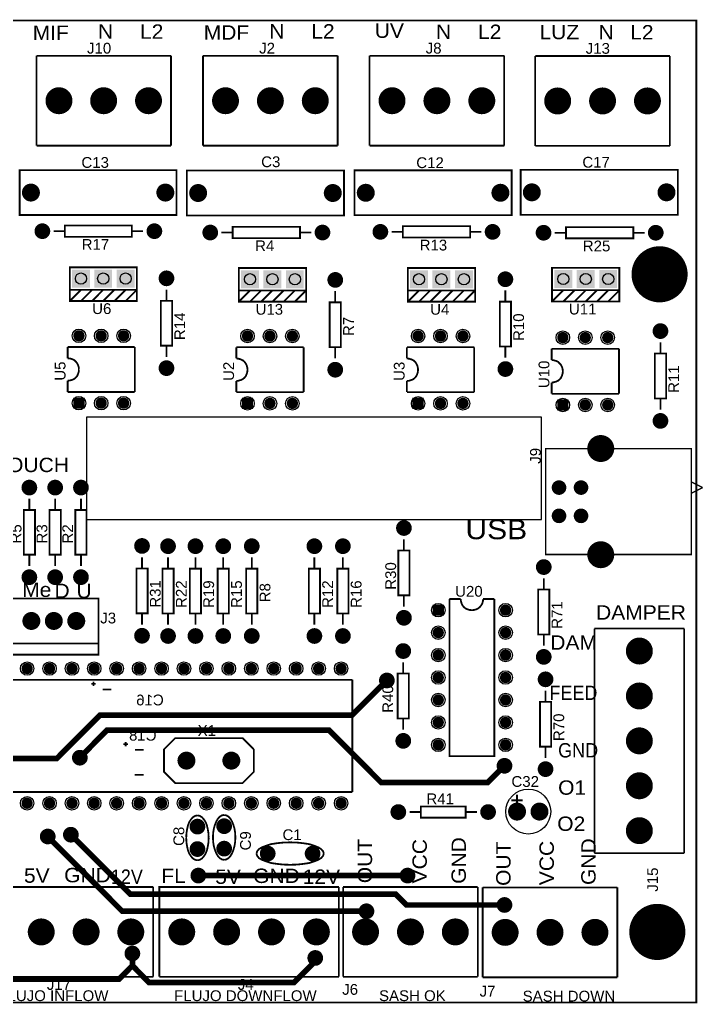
# Model space of a CAD drawing. Extents: x -2.71 to 2.71, y -2.23 to 2.23.
# Drawn here: x -0.332 to 2.714, y -2.148 to 2.233 of the extents above; entities that cross this region are included whole.
import ezdxf

# ---------------------------------------------------------------- set-up
doc = ezdxf.new("R2010")
doc.units = 0
doc.layers.get('0').update_dxf_attribs({"linetype": 'CONTINUOUS'})

# ---------------------------------------------------------------- blocks, each defined once
blk = doc.blocks.new('EPAD')
at = {"const_width": 0.5}
blk.add_lwpolyline([(-0.25, 0, 1), (0.25, 0, 1)], format="xyb", close=True, dxfattribs=at)
blk = doc.blocks.new('RPAD')
blk.add_trace([(-0.5, -0.5), (-0.5, 0.5), (0.5, -0.5), (0.5, 0.5)])

msp = doc.modelspace()

# ---------------------------------------------------------------- linework, layer by layer
for points, const_width in [([(-2.71, -2.144), (2.683, -2.144), (2.683, 2.229), (-2.71, 2.229), (-2.71, -2.144)], 0.008), ([(-0.257, 2.072), (-0.257, 1.672)], 0.008), ([(0.342, 2.072), (-0.257, 2.072)], 0.008), ([(0.342, 2.072), (0.342, 1.672)], 0.008), ([(0.485, 2.072), (0.485, 1.672)], 0.008), ([(1.085, 2.072), (0.485, 2.072)], 0.008), ([(1.085, 2.072), (1.085, 1.672)], 0.008), ([(1.227, 2.072), (1.227, 1.672)], 0.008), ([(1.827, 2.072), (1.227, 2.072)], 0.008), ([(1.827, 2.072), (1.827, 1.672)], 0.008), ([(1.965, 2.071), (1.965, 1.671)], 0.008), ([(2.565, 2.071), (1.965, 2.071)], 0.008), ([(2.565, 2.071), (2.565, 1.671)], 0.008), ([(-0.257, 1.672), (0.342, 1.672)], 0.008), ([(0.485, 1.672), (1.085, 1.672)], 0.008), ([(1.227, 1.672), (1.827, 1.672)], 0.008), ([(1.965, 1.671), (2.565, 1.671)], 0.008), ([(-0.332, 1.363), (0.367, 1.363), (0.367, 1.563), (-0.332, 1.563), (-0.332, 1.363)], 0.008), ([(0.413, 1.361), (1.113, 1.361), (1.113, 1.561), (0.413, 1.561), (0.413, 1.361)], 0.008), ([(1.16, 1.362), (1.86, 1.362), (1.86, 1.562), (1.16, 1.562), (1.16, 1.362)], 0.008), ([(1.9, 1.364), (2.6, 1.364), (2.6, 1.564), (1.9, 1.564), (1.9, 1.364)], 0.008), ([(-0.131, 1.266), (0.168, 1.266), (0.168, 1.316), (-0.131, 1.316), (-0.131, 1.266)], 0.008), ([(1.375, 1.263), (1.675, 1.263), (1.675, 1.313), (1.375, 1.313), (1.375, 1.263)], 0.008), ([(-0.131, 1.291), (-0.181, 1.291)], 0.008), ([(0.218, 1.291), (0.168, 1.291)], 0.008), ([(0.617, 1.285), (0.567, 1.285)], 0.008), ([(0.617, 1.26), (0.917, 1.26), (0.917, 1.31), (0.617, 1.31), (0.617, 1.26)], 0.008), ([(0.967, 1.285), (0.917, 1.285)], 0.008), ([(1.375, 1.288), (1.325, 1.288)], 0.008), ([(1.725, 1.288), (1.675, 1.288)], 0.008), ([(2.102, 1.284), (2.052, 1.284)], 0.008), ([(2.102, 1.259), (2.402, 1.259), (2.402, 1.309), (2.102, 1.309), (2.102, 1.259)], 0.008), ([(2.452, 1.284), (2.402, 1.284)], 0.008), ([(-0.109, 1.03), (0.19, 1.03), (0.19, 1.13), (-0.109, 1.13), (-0.109, 1.03)], 0.008), ([(0.644, 1.027), (0.944, 1.027), (0.944, 1.127), (0.644, 1.127), (0.644, 1.027)], 0.008), ([(1.397, 1.027), (1.697, 1.027), (1.697, 1.127), (1.397, 1.127), (1.397, 1.027)], 0.008), ([(2.04, 1.028), (2.34, 1.028), (2.34, 1.128), (2.04, 1.128), (2.04, 1.028)], 0.008), ([(0.19, 1.03), (0.19, 0.98), (-0.109, 0.98), (-0.109, 1.03)], 0.008), ([(-0.059, 1.03), (-0.109, 0.98)], 0.008), ([(-0.009, 1.03), (-0.059, 0.98)], 0.008), ([(0.04, 1.03), (-0.009, 0.98)], 0.008), ([(0.09, 1.03), (0.04, 0.98)], 0.008), ([(0.14, 1.03), (0.09, 0.98)], 0.008), ([(0.19, 1.03), (0.14, 0.98)], 0.008), ([(0.322, 1.031), (0.322, 0.981)], 0.008), ([(0.944, 1.027), (0.944, 0.977), (0.644, 0.977), (0.644, 1.027)], 0.008), ([(0.694, 1.027), (0.644, 0.977)], 0.008), ([(0.744, 1.027), (0.694, 0.977)], 0.008), ([(0.794, 1.027), (0.744, 0.977)], 0.008), ([(0.844, 1.027), (0.794, 0.977)], 0.008), ([(0.894, 1.027), (0.844, 0.977)], 0.008), ([(0.944, 1.027), (0.894, 0.977)], 0.008), ([(1.074, 1.024), (1.074, 0.974)], 0.008), ([(1.697, 1.027), (1.697, 0.977), (1.397, 0.977), (1.397, 1.027)], 0.008), ([(1.447, 1.027), (1.397, 0.977)], 0.008), ([(1.497, 1.027), (1.447, 0.977)], 0.008), ([(1.547, 1.027), (1.497, 0.977)], 0.008), ([(1.597, 1.027), (1.547, 0.977)], 0.008), ([(1.647, 1.027), (1.597, 0.977)], 0.008), ([(1.697, 1.027), (1.647, 0.977)], 0.008), ([(1.832, 1.027), (1.832, 0.977)], 0.008), ([(2.34, 1.028), (2.34, 0.978), (2.04, 0.978), (2.04, 1.028)], 0.008), ([(2.09, 1.028), (2.04, 0.978)], 0.008), ([(2.14, 1.028), (2.09, 0.978)], 0.008), ([(2.19, 1.028), (2.14, 0.978)], 0.008), ([(2.24, 1.028), (2.19, 0.978)], 0.008), ([(2.29, 1.028), (2.24, 0.978)], 0.008), ([(2.34, 1.028), (2.29, 0.978)], 0.008), ([(0.297, 0.781), (0.347, 0.781), (0.347, 0.981), (0.297, 0.981), (0.297, 0.781)], 0.008), ([(1.049, 0.774), (1.099, 0.774), (1.099, 0.974), (1.049, 0.974), (1.049, 0.774)], 0.008), ([(1.807, 0.777), (1.857, 0.777), (1.857, 0.977), (1.807, 0.977), (1.807, 0.777)], 0.008), ([(2.523, 0.796), (2.523, 0.746)], 0.008), ([(-0.118, 0.725), (-0.118, 0.775)], 0.008), ([(-0.118, 0.775), (0.181, 0.775)], 0.008), ([(0.181, 0.575), (0.181, 0.775)], 0.008), ([(0.322, 0.781), (0.322, 0.731)], 0.008), ([(0.633, 0.724), (0.633, 0.774)], 0.008), ([(0.633, 0.774), (0.933, 0.774)], 0.008), ([(0.933, 0.574), (0.933, 0.774)], 0.008), ([(1.074, 0.774), (1.074, 0.724)], 0.008), ([(1.393, 0.724), (1.393, 0.774)], 0.008), ([(1.393, 0.774), (1.693, 0.774)], 0.008), ([(1.693, 0.574), (1.693, 0.774)], 0.008), ([(1.832, 0.777), (1.832, 0.727)], 0.008), ([(2.038, 0.717), (2.038, 0.767)], 0.008), ([(2.038, 0.767), (2.338, 0.767)], 0.008), ([(2.338, 0.567), (2.338, 0.767)], 0.008), ([(2.498, 0.546), (2.548, 0.546), (2.548, 0.746), (2.498, 0.746), (2.498, 0.546)], 0.008), ([(-0.068, 0.675), (-0.069, 0.685), (-0.072, 0.695), (-0.076, 0.703), (-0.082, 0.71), (-0.089, 0.717), (-0.098, 0.721), (-0.108, 0.724), (-0.118, 0.725)], 0.008), ([(0.683, 0.674), (0.682, 0.684), (0.679, 0.694), (0.675, 0.702), (0.669, 0.71), (0.662, 0.716), (0.653, 0.72), (0.643, 0.723), (0.633, 0.724)], 0.008), ([(1.443, 0.674), (1.442, 0.684), (1.439, 0.694), (1.435, 0.702), (1.429, 0.71), (1.422, 0.716), (1.413, 0.72), (1.403, 0.723), (1.393, 0.724)], 0.008), ([(2.088, 0.667), (2.087, 0.677), (2.084, 0.687), (2.08, 0.695), (2.074, 0.702), (2.067, 0.709), (2.058, 0.713), (2.048, 0.716), (2.038, 0.717)], 0.008), ([(-0.068, 0.675), (-0.069, 0.665), (-0.072, 0.655), (-0.076, 0.646), (-0.082, 0.639), (-0.089, 0.633), (-0.098, 0.629), (-0.108, 0.626), (-0.118, 0.625)], 0.008), ([(0.683, 0.674), (0.682, 0.664), (0.679, 0.654), (0.675, 0.645), (0.669, 0.638), (0.662, 0.632), (0.653, 0.628), (0.643, 0.625), (0.633, 0.624)], 0.008), ([(1.443, 0.674), (1.442, 0.664), (1.439, 0.654), (1.435, 0.645), (1.429, 0.638), (1.422, 0.632), (1.413, 0.628), (1.403, 0.625), (1.393, 0.624)], 0.008), ([(2.088, 0.667), (2.087, 0.657), (2.084, 0.647), (2.08, 0.638), (2.074, 0.631), (2.067, 0.625), (2.058, 0.621), (2.048, 0.618), (2.038, 0.617)], 0.008), ([(-0.118, 0.575), (-0.118, 0.625)], 0.008), ([(0.633, 0.574), (0.633, 0.624)], 0.008), ([(1.393, 0.574), (1.393, 0.624)], 0.008), ([(2.038, 0.567), (2.038, 0.617)], 0.008), ([(-0.118, 0.575), (0.181, 0.575)], 0.008), ([(0.633, 0.574), (0.933, 0.574)], 0.008), ([(1.393, 0.574), (1.693, 0.574)], 0.008), ([(2.038, 0.567), (2.338, 0.567)], 0.008), ([(2.523, 0.546), (2.523, 0.496)], 0.008), ([(2.661, -0.149), (2.661, 0.322), (2.011, 0.322), (2.011, -0.149), (2.661, -0.149)], 0.006), ([(2.661, 0.174), (2.711, 0.149)], 0.006), ([(2.661, 0.124), (2.711, 0.149)], 0.006), ([(-0.289, 0.049), (-0.289, 0.099)], 0.008), ([(-0.174, 0.049), (-0.174, 0.099)], 0.008), ([(-0.059, 0.049), (-0.059, 0.099)], 0.008), ([(-0.314, -0.15), (-0.264, -0.15), (-0.264, 0.049), (-0.314, 0.049), (-0.314, -0.15)], 0.008), ([(-0.199, -0.15), (-0.149, -0.15), (-0.149, 0.049), (-0.199, 0.049), (-0.199, -0.15)], 0.008), ([(-0.084, -0.15), (-0.034, -0.15), (-0.034, 0.049), (-0.084, 0.049), (-0.084, -0.15)], 0.008), ([(1.38, -0.131), (1.38, -0.081)], 0.008), ([(1.355, -0.331), (1.405, -0.331), (1.405, -0.131), (1.355, -0.131), (1.355, -0.331)], 0.008), ([(-0.289, -0.2), (-0.289, -0.15)], 0.008), ([(-0.174, -0.2), (-0.174, -0.15)], 0.008), ([(-0.059, -0.2), (-0.059, -0.15)], 0.008), ([(0.213, -0.161), (0.213, -0.211)], 0.008), ([(0.329, -0.162), (0.329, -0.212)], 0.008), ([(0.451, -0.162), (0.451, -0.212)], 0.008), ([(0.575, -0.162), (0.575, -0.212)], 0.008), ([(0.702, -0.162), (0.702, -0.212)], 0.008), ([(0.981, -0.162), (0.981, -0.212)], 0.008), ([(1.108, -0.162), (1.108, -0.212)], 0.008), ([(0.188, -0.411), (0.238, -0.411), (0.238, -0.211), (0.188, -0.211), (0.188, -0.411)], 0.008), ([(0.304, -0.412), (0.354, -0.412), (0.354, -0.212), (0.304, -0.212), (0.304, -0.412)], 0.008), ([(0.426, -0.412), (0.476, -0.412), (0.476, -0.212), (0.426, -0.212), (0.426, -0.412)], 0.008), ([(0.55, -0.412), (0.6, -0.412), (0.6, -0.212), (0.55, -0.212), (0.55, -0.412)], 0.008), ([(0.677, -0.412), (0.727, -0.412), (0.727, -0.212), (0.677, -0.212), (0.677, -0.412)], 0.008), ([(0.956, -0.412), (1.006, -0.412), (1.006, -0.212), (0.956, -0.212), (0.956, -0.412)], 0.008), ([(1.083, -0.412), (1.133, -0.412), (1.133, -0.212), (1.083, -0.212), (1.083, -0.412)], 0.008), ([(2.003, -0.255), (2.003, -0.305)], 0.008), ([(1.978, -0.505), (2.028, -0.505), (2.028, -0.305), (1.978, -0.305), (1.978, -0.505)], 0.008), ([(-1.08, -0.595), (0.019, -0.595), (0.019, -0.345), (-1.08, -0.345), (-1.08, -0.595)], 0.008), ([(1.38, -0.381), (1.38, -0.331)], 0.008), ([(1.583, -0.347), (1.633, -0.347)], 0.008), ([(1.583, -0.347), (1.583, -1.047), (1.783, -1.047), (1.783, -0.347)], 0.008), ([(1.683, -0.397), (1.673, -0.396), (1.663, -0.393), (1.654, -0.389), (1.647, -0.383), (1.641, -0.376), (1.637, -0.367), (1.634, -0.357), (1.633, -0.347)], 0.008), ([(1.683, -0.397), (1.693, -0.396), (1.703, -0.393), (1.711, -0.389), (1.718, -0.383), (1.724, -0.376), (1.729, -0.367), (1.732, -0.357), (1.733, -0.347)], 0.008), ([(1.733, -0.347), (1.783, -0.347)], 0.008), ([(0.213, -0.411), (0.213, -0.461)], 0.008), ([(0.329, -0.412), (0.329, -0.462)], 0.008), ([(0.451, -0.412), (0.451, -0.462)], 0.008), ([(0.575, -0.412), (0.575, -0.462)], 0.008), ([(0.702, -0.412), (0.702, -0.462)], 0.008), ([(0.981, -0.412), (0.981, -0.462)], 0.008), ([(1.108, -0.412), (1.108, -0.462)], 0.008), ([(2.629, -0.479), (2.229, -0.479)], 0.008), ([(2.229, -0.479), (2.229, -1.479)], 0.008), ([(2.629, -1.479), (2.629, -0.479)], 0.008), ([(2.003, -0.505), (2.003, -0.555)], 0.008), ([(0.019, -0.545), (-1.08, -0.545)], 0.008), ([(1.377, -0.629), (1.377, -0.679)], 0.008), ([(-1.165, -1.112), (-1.111, -1.058), (-0.167, -1.058), (0.026, -0.864), (1.149, -0.864), (1.304, -0.71)], 0.025), ([(1.352, -0.879), (1.402, -0.879), (1.402, -0.679), (1.352, -0.679), (1.352, -0.879)], 0.008), ([(-0.849, -0.707), (1.15, -0.707)], 0.008), ([(0.006, -0.725), (-0.013, -0.725)], 0.008), ([(-0.003, -0.735), (-0.003, -0.715)], 0.008), ([(1.15, -0.707), (1.15, -1.207)], 0.008), ([(0.076, -0.75), (0.038, -0.75)], 0.008), ([(2.011, -0.755), (2.011, -0.805)], 0.008), ([(1.986, -1.005), (2.036, -1.005), (2.036, -0.805), (1.986, -0.805), (1.986, -1.005)], 0.008), ([(0.076, -0.861), (0.037, -0.861)], 0.008), ([(1.377, -0.879), (1.377, -0.929)], 0.008), ([(-0.064, -1.054), (0.057, -0.931), (0.065, -0.931), (1.046, -0.931), (1.279, -1.165), (1.753, -1.165), (1.828, -1.09)], 0.025), ([(0.361, -0.967), (0.661, -0.967), (0.711, -1.017), (0.711, -1.117), (0.661, -1.167), (0.361, -1.167), (0.311, -1.117), (0.311, -1.017), (0.361, -0.967)], 0.008), ([(-1.505, -0.996), (-1.281, -0.996), (-1.165, -1.112), (-0.769, -1.507), (-0.577, -1.507), (-0.553, -1.532), (-0.553, -1.945), (-0.458, -2.04), (0.111, -2.04), (0.17, -1.98)], 0.025), ([(0.15, -0.994), (0.13, -0.994)], 0.008), ([(0.14, -1.004), (0.14, -0.984)], 0.008), ([(2.011, -1.005), (2.011, -1.055)], 0.008), ([(0.22, -1.019), (0.182, -1.019)], 0.008), ([(0.22, -1.13), (0.181, -1.13)], 0.008), ([(-0.849, -1.207), (1.15, -1.207)], 0.008), ([(1.884, -1.219), (1.884, -1.269)], 0.008), ([(1.455, -1.321), (1.655, -1.321), (1.655, -1.271), (1.455, -1.271), (1.455, -1.321)], 0.008), ([(1.859, -1.244), (1.909, -1.244)], 0.008), ([(0.46, -1.311), (0.45, -1.313), (0.44, -1.319), (0.432, -1.328), (0.424, -1.34), (0.418, -1.355), (0.414, -1.372), (0.411, -1.391), (0.41, -1.411)], 0.008), ([(0.46, -1.311), (0.47, -1.313), (0.48, -1.319), (0.488, -1.328), (0.496, -1.34), (0.502, -1.355), (0.506, -1.372), (0.509, -1.391), (0.51, -1.411)], 0.008), ([(0.579, -1.309), (0.569, -1.311), (0.559, -1.317), (0.551, -1.326), (0.544, -1.338), (0.538, -1.353), (0.533, -1.37), (0.53, -1.389), (0.529, -1.409)], 0.008), ([(0.579, -1.309), (0.589, -1.311), (0.599, -1.317), (0.607, -1.326), (0.614, -1.338), (0.62, -1.353), (0.625, -1.37), (0.628, -1.389), (0.629, -1.409)], 0.008), ([(1.405, -1.296), (1.455, -1.296)], 0.008), ([(1.655, -1.296), (1.705, -1.296)], 0.008), ([(1.213, -1.738), (0.125, -1.738), (-0.207, -1.405)], 0.025), ([(1.828, -1.71), (1.391, -1.71), (1.344, -1.662), (0.161, -1.662), (-0.104, -1.397)], 0.025), ([(0.46, -1.511), (0.45, -1.509), (0.44, -1.503), (0.432, -1.494), (0.424, -1.482), (0.418, -1.467), (0.414, -1.45), (0.411, -1.431), (0.41, -1.411)], 0.008), ([(0.46, -1.511), (0.47, -1.509), (0.48, -1.503), (0.488, -1.494), (0.496, -1.482), (0.502, -1.467), (0.506, -1.45), (0.509, -1.431), (0.51, -1.411)], 0.008), ([(0.579, -1.509), (0.569, -1.507), (0.559, -1.501), (0.551, -1.492), (0.544, -1.48), (0.538, -1.465), (0.533, -1.448), (0.53, -1.429), (0.529, -1.409)], 0.008), ([(0.579, -1.509), (0.589, -1.507), (0.599, -1.501), (0.607, -1.492), (0.614, -1.48), (0.62, -1.465), (0.625, -1.448), (0.628, -1.429), (0.629, -1.409)], 0.008), ([(0.723, -1.481), (0.726, -1.471), (0.734, -1.461), (0.748, -1.453), (0.766, -1.446), (0.788, -1.439), (0.814, -1.435), (0.842, -1.432), (0.873, -1.431)], 0.008), ([(1.023, -1.481), (1.02, -1.471), (1.011, -1.461), (0.998, -1.453), (0.98, -1.446), (0.958, -1.439), (0.932, -1.435), (0.904, -1.432), (0.873, -1.431)], 0.008), ([(0.723, -1.481), (0.726, -1.491), (0.734, -1.501), (0.748, -1.509), (0.766, -1.516), (0.788, -1.523), (0.814, -1.527), (0.842, -1.53), (0.873, -1.531)], 0.008), ([(1.023, -1.481), (1.02, -1.491), (1.011, -1.501), (0.998, -1.509), (0.98, -1.516), (0.958, -1.523), (0.932, -1.527), (0.904, -1.53), (0.873, -1.531)], 0.008), ([(2.629, -1.479), (2.229, -1.479)], 0.008), ([(0.464, -1.579), (1.396, -1.579)], 0.025), ([(-0.536, -2.03), (-0.536, -1.63), (0.263, -1.63)], 0.008), ([(0.263, -2.03), (0.263, -1.63)], 0.008), ([(0.29, -2.03), (0.29, -1.63), (1.09, -1.63)], 0.008), ([(1.09, -2.03), (1.09, -1.63)], 0.008), ([(1.109, -1.63), (1.109, -2.03)], 0.008), ([(1.709, -1.63), (1.109, -1.63)], 0.008), ([(1.709, -1.63), (1.709, -2.03)], 0.008), ([(1.731, -1.632), (1.731, -2.032)], 0.008), ([(2.331, -1.632), (1.731, -1.632)], 0.008), ([(2.331, -1.632), (2.331, -2.032)], 0.008), ([(0.17, -1.98), (0.17, -1.926)], 0.025), ([(0.17, -1.98), (0.244, -2.055), (0.89, -2.055), (0.985, -1.96), (0.985, -1.946)], 0.025), ([(0.263, -2.03), (-0.536, -2.03)], 0.008), ([(1.09, -2.03), (0.29, -2.03)], 0.008), ([(1.109, -2.03), (1.709, -2.03)], 0.008), ([(1.731, -2.032), (2.331, -2.032)], 0.008)]:
    msp.add_lwpolyline(points, dxfattribs=dict(const_width=const_width))
msp.add_lwpolyline([(-0.034, 0.007), (1.993, 0.007), (1.993, 0.463), (-0.034, 0.463), (-0.034, 0.007)])
for centre, radius in [((-0.157, 1.872), 0.03), ((0.042, 1.872), 0.03), ((0.242, 1.872), 0.03), ((0.585, 1.872), 0.03), ((0.785, 1.872), 0.03), ((0.985, 1.872), 0.03), ((1.327, 1.872), 0.03), ((1.527, 1.872), 0.03), ((1.727, 1.872), 0.03), ((2.065, 1.871), 0.03), ((2.265, 1.871), 0.03), ((2.465, 1.871), 0.03), ((-0.282, 1.463), 0.025), ((0.317, 1.463), 0.025), ((0.463, 1.461), 0.025), ((1.063, 1.461), 0.025), ((1.21, 1.462), 0.025), ((1.81, 1.462), 0.025), ((1.95, 1.464), 0.025), ((2.55, 1.464), 0.025), ((-0.231, 1.291), 0.025), ((0.268, 1.291), 0.025), ((0.517, 1.285), 0.025), ((1.017, 1.285), 0.025), ((1.275, 1.288), 0.025), ((1.775, 1.288), 0.025), ((2.002, 1.284), 0.025), ((2.502, 1.284), 0.025), ((-0.059, 1.08), 0.025), ((0.04, 1.08), 0.025), ((0.14, 1.08), 0.025), ((0.322, 1.081), 0.025), ((0.694, 1.077), 0.025), ((0.794, 1.077), 0.025), ((0.894, 1.077), 0.025), ((1.074, 1.074), 0.025), ((1.447, 1.077), 0.025), ((1.547, 1.077), 0.025), ((1.647, 1.077), 0.025), ((1.832, 1.077), 0.025), ((2.09, 1.078), 0.025), ((2.19, 1.078), 0.025), ((2.29, 1.078), 0.025), ((2.519, 1.099), 0.03), ((-0.068, 0.825), 0.03), ((0.031, 0.825), 0.03), ((0.131, 0.825), 0.03), ((0.683, 0.824), 0.03), ((0.783, 0.824), 0.03), ((0.883, 0.824), 0.03), ((1.443, 0.824), 0.03), ((1.543, 0.824), 0.03), ((1.643, 0.824), 0.03), ((2.088, 0.817), 0.03), ((2.188, 0.817), 0.03), ((2.288, 0.817), 0.03), ((2.523, 0.846), 0.025), ((0.322, 0.681), 0.025), ((1.832, 0.677), 0.025), ((1.074, 0.674), 0.025), ((-0.068, 0.525), 0.03), ((0.031, 0.525), 0.03), ((0.131, 0.525), 0.03), ((0.683, 0.524), 0.03), ((0.783, 0.524), 0.03), ((0.883, 0.524), 0.03), ((1.443, 0.524), 0.03), ((1.543, 0.524), 0.03), ((1.643, 0.524), 0.03), ((2.088, 0.517), 0.03), ((2.188, 0.517), 0.03), ((2.288, 0.517), 0.03), ((2.523, 0.446), 0.025), ((-0.289, 0.149), 0.025), ((-0.174, 0.149), 0.025), ((-0.059, 0.149), 0.025), ((1.38, -0.031), 0.025), ((0.213, -0.111), 0.025), ((0.329, -0.112), 0.025), ((0.451, -0.112), 0.025), ((0.575, -0.112), 0.025), ((0.702, -0.112), 0.025), ((0.981, -0.112), 0.025), ((1.108, -0.112), 0.025), ((2.003, -0.205), 0.025), ((-0.289, -0.25), 0.025), ((-0.174, -0.25), 0.025), ((-0.059, -0.25), 0.025), ((1.533, -0.397), 0.03), ((1.833, -0.397), 0.03), ((-0.28, -0.445), 0.01), ((-0.18, -0.445), 0.01), ((-0.08, -0.445), 0.01), ((1.38, -0.431), 0.025), ((1.533, -0.497), 0.03), ((1.833, -0.497), 0.03), ((0.213, -0.511), 0.025), ((0.329, -0.512), 0.025), ((0.451, -0.512), 0.025), ((0.575, -0.512), 0.025), ((0.702, -0.512), 0.025), ((0.981, -0.512), 0.025), ((1.108, -0.512), 0.025), ((1.377, -0.579), 0.025), ((1.533, -0.597), 0.03), ((1.833, -0.597), 0.03), ((2.429, -0.579), 0.03), ((2.003, -0.605), 0.025), ((-0.299, -0.657), 0.03), ((-0.199, -0.657), 0.03), ((-0.099, -0.657), 0.03), ((0, -0.657), 0.03), ((0.1, -0.657), 0.03), ((0.2, -0.657), 0.03), ((0.3, -0.657), 0.03), ((0.4, -0.657), 0.03), ((0.5, -0.657), 0.03), ((0.6, -0.657), 0.03), ((0.7, -0.657), 0.03), ((0.8, -0.657), 0.03), ((0.9, -0.657), 0.03), ((1, -0.657), 0.03), ((1.1, -0.657), 0.03), ((1.304, -0.71), 0.025), ((1.533, -0.697), 0.03), ((1.833, -0.697), 0.03), ((2.011, -0.705), 0.025), ((1.533, -0.797), 0.03), ((1.833, -0.797), 0.03), ((2.429, -0.779), 0.03), ((1.533, -0.897), 0.03), ((1.833, -0.897), 0.03), ((1.377, -0.979), 0.025), ((2.429, -0.979), 0.03), ((1.533, -0.997), 0.03), ((1.833, -0.997), 0.03), ((-0.064, -1.054), 0.025), ((0.411, -1.067), 0.025), ((0.611, -1.067), 0.025), ((1.828, -1.09), 0.025), ((2.011, -1.105), 0.025), ((2.429, -1.179), 0.03), ((-0.299, -1.257), 0.03), ((-0.199, -1.257), 0.03), ((-0.099, -1.257), 0.03), ((0, -1.257), 0.03), ((0.1, -1.257), 0.03), ((0.2, -1.257), 0.03), ((0.3, -1.257), 0.03), ((0.4, -1.257), 0.03), ((0.5, -1.257), 0.03), ((0.6, -1.257), 0.03), ((0.7, -1.257), 0.03), ((0.8, -1.257), 0.03), ((0.9, -1.257), 0.03), ((1, -1.257), 0.03), ((1.1, -1.257), 0.03), ((1.884, -1.294), 0.025), ((1.984, -1.294), 0.025), ((1.355, -1.296), 0.025), ((1.755, -1.296), 0.025), ((0.46, -1.361), 0.025), ((0.579, -1.359), 0.025), ((2.429, -1.379), 0.03), ((-0.207, -1.405), 0.025), ((-0.104, -1.397), 0.025), ((0.46, -1.461), 0.025), ((0.579, -1.459), 0.025), ((0.773, -1.481), 0.025), ((0.973, -1.481), 0.025), ((0.464, -1.579), 0.025), ((1.396, -1.579), 0.025), ((1.828, -1.71), 0.025), ((1.213, -1.738), 0.025), ((-0.236, -1.83), 0.03), ((-0.036, -1.83), 0.03), ((0.163, -1.83), 0.03), ((0.39, -1.83), 0.03), ((0.59, -1.83), 0.03), ((0.79, -1.83), 0.03), ((0.99, -1.83), 0.03), ((1.209, -1.83), 0.03), ((1.409, -1.83), 0.03), ((1.609, -1.83), 0.03), ((1.831, -1.832), 0.03), ((2.031, -1.832), 0.03), ((2.231, -1.832), 0.03), ((2.509, -1.83), 0.03), ((0.17, -1.926), 0.025), ((0.985, -1.946), 0.025)]:
    msp.add_circle(centre, radius)
at = {"layer": '12632256'}
msp.add_circle((1.934, -1.294), 0.1, dxfattribs=at)

# ---------------------------------------------------------------- block references
for name, p, xscale, yscale in [('EPAD', (-0.157, 1.872), 0.12, 0.12), ('EPAD', (0.042, 1.872), 0.12, 0.12), ('EPAD', (0.242, 1.872), 0.12, 0.12), ('EPAD', (0.585, 1.872), 0.12, 0.12), ('EPAD', (0.785, 1.872), 0.12, 0.12), ('EPAD', (0.985, 1.872), 0.12, 0.12), ('EPAD', (1.327, 1.872), 0.12, 0.12), ('EPAD', (1.527, 1.872), 0.12, 0.12), ('EPAD', (1.727, 1.872), 0.12, 0.12), ('EPAD', (2.065, 1.871), 0.12, 0.12), ('EPAD', (2.265, 1.871), 0.12, 0.12), ('EPAD', (2.465, 1.871), 0.12, 0.12), ('EPAD', (-0.282, 1.463), 0.08, 0.08), ('EPAD', (0.317, 1.463), 0.08, 0.08), ('EPAD', (0.463, 1.461), 0.08, 0.08), ('EPAD', (1.063, 1.461), 0.08, 0.08), ('EPAD', (1.21, 1.462), 0.08, 0.08), ('EPAD', (1.81, 1.462), 0.08, 0.08), ('EPAD', (1.95, 1.464), 0.08, 0.08), ('EPAD', (2.55, 1.464), 0.08, 0.08), ('EPAD', (-0.231, 1.291), 0.07, 0.07), ('EPAD', (0.268, 1.291), 0.07, 0.07), ('EPAD', (0.517, 1.285), 0.07, 0.07), ('EPAD', (1.017, 1.285), 0.07, 0.07), ('EPAD', (1.275, 1.288), 0.07, 0.07), ('EPAD', (1.775, 1.288), 0.07, 0.07), ('EPAD', (2.002, 1.284), 0.07, 0.07), ('EPAD', (2.502, 1.284), 0.07, 0.07), ('EPAD', (2.519, 1.099), 0.25, 0.25), ('EPAD', (0.322, 1.081), 0.07, 0.07), ('EPAD', (1.074, 1.074), 0.07, 0.07), ('EPAD', (1.832, 1.077), 0.07, 0.07), ('EPAD', (2.523, 0.846), 0.07, 0.07), ('EPAD', (-0.068, 0.825), 0.05, 0.05), ('EPAD', (0.031, 0.825), 0.05, 0.05), ('EPAD', (0.131, 0.825), 0.05, 0.05), ('EPAD', (0.683, 0.824), 0.05, 0.05), ('EPAD', (0.783, 0.824), 0.05, 0.05), ('EPAD', (0.883, 0.824), 0.05, 0.05), ('EPAD', (1.443, 0.824), 0.05, 0.05), ('EPAD', (1.543, 0.824), 0.05, 0.05), ('EPAD', (1.643, 0.824), 0.05, 0.05), ('EPAD', (2.088, 0.817), 0.05, 0.05), ('EPAD', (2.188, 0.817), 0.05, 0.05), ('EPAD', (2.288, 0.817), 0.05, 0.05), ('EPAD', (0.322, 0.681), 0.07, 0.07), ('EPAD', (1.074, 0.674), 0.07, 0.07), ('EPAD', (1.832, 0.677), 0.07, 0.07), ('RPAD', (-0.068, 0.525), 0.05, 0.05), ('EPAD', (0.031, 0.525), 0.05, 0.05), ('EPAD', (0.131, 0.525), 0.05, 0.05), ('RPAD', (0.683, 0.524), 0.05, 0.05), ('EPAD', (0.783, 0.524), 0.05, 0.05), ('EPAD', (0.883, 0.524), 0.05, 0.05), ('RPAD', (1.443, 0.524), 0.05, 0.05), ('EPAD', (1.543, 0.524), 0.05, 0.05), ('EPAD', (1.643, 0.524), 0.05, 0.05), ('RPAD', (2.088, 0.517), 0.05, 0.05), ('EPAD', (2.188, 0.517), 0.05, 0.05), ('EPAD', (2.288, 0.517), 0.05, 0.05), ('EPAD', (2.523, 0.446), 0.07, 0.07), ('EPAD', (2.257, 0.323), 0.12, 0.12), ('EPAD', (-0.289, 0.149), 0.07, 0.07), ('EPAD', (-0.174, 0.149), 0.07, 0.07), ('EPAD', (-0.059, 0.149), 0.07, 0.07), ('EPAD', (2.071, 0.149), 0.065, 0.065), ('EPAD', (2.169, 0.149), 0.065, 0.065), ('EPAD', (2.071, 0.023), 0.065, 0.065), ('EPAD', (2.169, 0.023), 0.065, 0.065), ('EPAD', (1.38, -0.031), 0.07, 0.07), ('EPAD', (0.213, -0.111), 0.07, 0.07), ('EPAD', (0.329, -0.112), 0.07, 0.07), ('EPAD', (0.451, -0.112), 0.07, 0.07), ('EPAD', (0.575, -0.112), 0.07, 0.07), ('EPAD', (0.702, -0.112), 0.07, 0.07), ('EPAD', (0.981, -0.112), 0.07, 0.07), ('EPAD', (1.108, -0.112), 0.07, 0.07), ('EPAD', (2.257, -0.15), 0.12, 0.12), ('EPAD', (2.003, -0.205), 0.07, 0.07), ('EPAD', (-0.289, -0.25), 0.07, 0.07), ('EPAD', (-0.174, -0.25), 0.07, 0.07), ('EPAD', (-0.059, -0.25), 0.07, 0.07), ('EPAD', (1.833, -0.397), 0.05, 0.05), ('EPAD', (-0.28, -0.445), 0.08, 0.08), ('EPAD', (-0.18, -0.445), 0.08, 0.08), ('EPAD', (-0.08, -0.445), 0.08, 0.08), ('EPAD', (1.38, -0.431), 0.07, 0.07), ('EPAD', (0.213, -0.511), 0.07, 0.07), ('EPAD', (0.329, -0.512), 0.07, 0.07), ('EPAD', (0.451, -0.512), 0.07, 0.07), ('EPAD', (0.575, -0.512), 0.07, 0.07), ('EPAD', (0.702, -0.512), 0.07, 0.07), ('EPAD', (0.981, -0.512), 0.07, 0.07), ('EPAD', (1.108, -0.512), 0.07, 0.07), ('EPAD', (1.533, -0.497), 0.05, 0.05), ('EPAD', (1.833, -0.497), 0.05, 0.05), ('EPAD', (2.429, -0.579), 0.12, 0.12), ('EPAD', (1.377, -0.579), 0.07, 0.07), ('EPAD', (1.533, -0.597), 0.05, 0.05), ('EPAD', (1.833, -0.597), 0.05, 0.05), ('EPAD', (2.003, -0.605), 0.07, 0.07), ('EPAD', (-0.299, -0.657), 0.05, 0.05), ('EPAD', (-0.199, -0.657), 0.05, 0.05), ('EPAD', (-0.099, -0.657), 0.05, 0.05), ('EPAD', (0, -0.657), 0.05, 0.05), ('EPAD', (0.1, -0.657), 0.05, 0.05), ('EPAD', (0.2, -0.657), 0.05, 0.05), ('EPAD', (0.3, -0.657), 0.05, 0.05), ('EPAD', (0.4, -0.657), 0.05, 0.05), ('EPAD', (0.5, -0.657), 0.05, 0.05), ('EPAD', (0.6, -0.657), 0.05, 0.05), ('EPAD', (0.7, -0.657), 0.05, 0.05), ('EPAD', (0.8, -0.657), 0.05, 0.05), ('EPAD', (0.9, -0.657), 0.05, 0.05), ('EPAD', (1, -0.657), 0.05, 0.05), ('EPAD', (1.1, -0.657), 0.05, 0.05), ('EPAD', (1.304, -0.71), 0.07, 0.07), ('EPAD', (1.533, -0.697), 0.05, 0.05), ('EPAD', (1.833, -0.697), 0.05, 0.05), ('EPAD', (2.011, -0.705), 0.07, 0.07), ('EPAD', (2.429, -0.779), 0.12, 0.12), ('EPAD', (1.533, -0.797), 0.05, 0.05), ('EPAD', (1.833, -0.797), 0.05, 0.05), ('EPAD', (1.533, -0.897), 0.05, 0.05), ('EPAD', (1.833, -0.897), 0.05, 0.05), ('EPAD', (2.429, -0.979), 0.12, 0.12), ('EPAD', (1.377, -0.979), 0.07, 0.07), ('EPAD', (1.533, -0.997), 0.05, 0.05), ('EPAD', (1.833, -0.997), 0.05, 0.05), ('EPAD', (-0.064, -1.054), 0.07, 0.07), ('EPAD', (0.411, -1.067), 0.08, 0.08), ('EPAD', (0.611, -1.067), 0.08, 0.08), ('EPAD', (1.828, -1.09), 0.07, 0.07), ('EPAD', (2.011, -1.105), 0.07, 0.07), ('EPAD', (2.429, -1.179), 0.12, 0.12), ('EPAD', (-0.299, -1.257), 0.05, 0.05), ('EPAD', (-0.199, -1.257), 0.05, 0.05), ('EPAD', (-0.099, -1.257), 0.05, 0.05), ('EPAD', (0, -1.257), 0.05, 0.05), ('EPAD', (0.1, -1.257), 0.05, 0.05), ('EPAD', (0.2, -1.257), 0.05, 0.05), ('EPAD', (0.3, -1.257), 0.05, 0.05), ('EPAD', (0.4, -1.257), 0.05, 0.05), ('EPAD', (0.5, -1.257), 0.05, 0.05), ('EPAD', (0.6, -1.257), 0.05, 0.05), ('EPAD', (0.7, -1.257), 0.05, 0.05), ('EPAD', (0.8, -1.257), 0.05, 0.05), ('EPAD', (0.9, -1.257), 0.05, 0.05), ('EPAD', (1, -1.257), 0.05, 0.05), ('EPAD', (1.1, -1.257), 0.05, 0.05), ('EPAD', (1.355, -1.296), 0.07, 0.07), ('EPAD', (1.755, -1.296), 0.07, 0.07), ('EPAD', (1.884, -1.294), 0.08, 0.08), ('EPAD', (1.984, -1.294), 0.08, 0.08), ('EPAD', (0.46, -1.361), 0.07, 0.07), ('EPAD', (0.579, -1.359), 0.07, 0.07), ('EPAD', (2.429, -1.379), 0.12, 0.12), ('EPAD', (-0.207, -1.405), 0.07, 0.07), ('EPAD', (-0.104, -1.397), 0.07, 0.07), ('EPAD', (0.46, -1.461), 0.07, 0.07), ('EPAD', (0.579, -1.459), 0.07, 0.07), ('EPAD', (0.773, -1.481), 0.07, 0.07), ('EPAD', (0.973, -1.481), 0.07, 0.07), ('EPAD', (0.464, -1.579), 0.07, 0.07), ('EPAD', (1.396, -1.579), 0.07, 0.07), ('EPAD', (1.213, -1.738), 0.07, 0.07), ('EPAD', (1.828, -1.71), 0.07, 0.07), ('EPAD', (2.509, -1.83), 0.25, 0.25), ('EPAD', (-0.236, -1.83), 0.12, 0.12), ('EPAD', (-0.036, -1.83), 0.12, 0.12), ('EPAD', (0.163, -1.83), 0.12, 0.12), ('EPAD', (0.39, -1.83), 0.12, 0.12), ('EPAD', (0.59, -1.83), 0.12, 0.12), ('EPAD', (0.79, -1.83), 0.12, 0.12), ('EPAD', (0.99, -1.83), 0.12, 0.12), ('EPAD', (1.209, -1.83), 0.12, 0.12), ('EPAD', (1.409, -1.83), 0.12, 0.12), ('EPAD', (1.609, -1.83), 0.12, 0.12), ('EPAD', (1.831, -1.832), 0.12, 0.12), ('EPAD', (2.031, -1.832), 0.12, 0.12), ('EPAD', (2.231, -1.832), 0.12, 0.12), ('EPAD', (0.17, -1.926), 0.07, 0.07), ('EPAD', (0.985, -1.946), 0.07, 0.07)]:
    msp.add_blockref(name, p, dxfattribs=dict(xscale=xscale, yscale=yscale))
for p, xscale, yscale, rotation in [((-0.059, 1.08), 0.08, 0.08, 180), ((0.04, 1.08), 0.08, 0.08, 180), ((0.14, 1.08), 0.08, 0.08, 180), ((0.694, 1.077), 0.08, 0.08, 180), ((0.794, 1.077), 0.08, 0.08, 180), ((0.894, 1.077), 0.08, 0.08, 180), ((1.447, 1.077), 0.08, 0.08, 180), ((1.547, 1.077), 0.08, 0.08, 180), ((1.647, 1.077), 0.08, 0.08, 180), ((2.09, 1.078), 0.08, 0.08, 180), ((2.19, 1.078), 0.08, 0.08, 180), ((2.29, 1.078), 0.08, 0.08, 180), ((1.533, -0.397), 0.05, 0.05, -90)]:
    msp.add_blockref('RPAD', p, dxfattribs=dict(xscale=xscale, yscale=yscale, rotation=rotation))

# ---------------------------------------------------------------- texts
for s, height, width, p in [('MIF', 0.064, 1.09375, (-0.274, 2.143)), ('N', 0.064, 1.09375, (0.017, 2.148)), ('L2', 0.064, 1.09375, (0.204, 2.148)), ('MDF', 0.064, 1.09375, (0.488, 2.144)), ('N', 0.064, 1.09375, (0.78, 2.149)), ('L2', 0.064, 1.09375, (0.967, 2.149)), ('UV', 0.064, 1.09375, (1.25, 2.152)), ('N', 0.064, 1.09375, (1.523, 2.147)), ('L2', 0.064, 1.09375, (1.71, 2.147)), ('LUZ', 0.064, 1.09375, (1.984, 2.146)), ('N', 0.064, 1.09375, (2.247, 2.145)), ('L2', 0.064, 1.09375, (2.388, 2.145)), ('J10', 0.048, 1.041667, (-0.032, 2.082)), ('J2', 0.048, 1.041667, (0.735, 2.082)), ('J8', 0.048, 1.041667, (1.477, 2.082)), ('J13', 0.048, 1.041667, (2.19, 2.081)), ('C13', 0.048, 1.041667, (-0.057, 1.573)), ('C3', 0.048, 1.041667, (0.744, 1.576)), ('C17', 0.048, 1.041667, (2.175, 1.574)), ('C12', 0.048, 1.041667, (1.435, 1.572)), ('R17', 0.048, 1.041667, (-0.056, 1.208)), ('R4', 0.048, 1.041667, (0.717, 1.202)), ('R13', 0.048, 1.041667, (1.45, 1.205)), ('R25', 0.048, 1.041667, (2.177, 1.201)), ('U6', 0.048, 1.041667, (-0.009, 0.922)), ('U13', 0.048, 1.041667, (0.719, 0.919)), ('U4', 0.048, 1.041667, (1.497, 0.919)), ('U11', 0.048, 1.041667, (2.115, 0.92)), ('BOTONES TOUCH', 0.064, 1.09375, (-0.929, 0.218)), ('USB', 0.088, 1.136364, (1.654, -0.081)), ('Me', 0.064, 1.09375, (-0.321, -0.338)), ('D', 0.064, 1.09375, (-0.177, -0.343)), ('U', 0.064, 1.09375, (-0.079, -0.343)), ('U20', 0.048, 1.041667, (1.608, -0.337)), ('DAMPER', 0.064, 1.09375, (2.236, -0.439)), ('J3', 0.048, 1.041667, (0.027, -0.456)), ('DAM', 0.064, 1.09375, (2.032, -0.573)), ('FEED', 0.064, 0.9375, (2.028, -0.797)), ('X1', 0.048, 1.041667, (0.461, -0.957)), ('GND', 0.064, 0.9375, (2.067, -1.053)), ('C32', 0.048, 1.041667, (1.859, -1.184)), ('O1', 0.064, 1.09375, (2.067, -1.219)), ('R41', 0.048, 1.041667, (1.48, -1.261)), ('O2', 0.064, 1.09375, (2.063, -1.38)), ('C1', 0.048, 1.041667, (0.839, -1.421)), ('5V', 0.064, 1.09375, (-0.313, -1.611)), ('GND', 0.064, 1.09375, (-0.134, -1.609)), ('12V', 0.064, 0.9375, (0.074, -1.616)), ('FL', 0.064, 1.09375, (0.299, -1.612)), ('5V', 0.064, 1.09375, (0.539, -1.616)), ('GND', 0.064, 1.09375, (0.708, -1.612)), ('12V', 0.064, 1.09375, (0.929, -1.616)), ('J17', 0.048, 1.041667, (-0.211, -2.088)), ('J4', 0.048, 1.041667, (0.64, -2.088)), ('FLUJO INFLOW', 0.048, 1.041667, (-0.427, -2.138)), ('FLUJO DOWNFLOW', 0.048, 1.041667, (0.356, -2.138)), ('J6', 0.048, 1.041667, (1.105, -2.11)), ('SASH OK', 0.048, 1.041667, (1.269, -2.138)), ('J7', 0.048, 1.041667, (1.717, -2.118)), ('SASH DOWN', 0.048, 1.041667, (1.909, -2.14))]:
    msp.add_text(s, height=height, dxfattribs=dict(at, width=width)).set_placement(p)
for s, height, width, p in [('R14', 0.048, 1.041667, (0.405, 0.806)), ('R10', 0.048, 1.041667, (1.915, 0.802)), ('R7', 0.048, 1.041667, (1.157, 0.824)), ('U5', 0.048, 1.041667, (-0.128, 0.625)), ('U2', 0.048, 1.041667, (0.623, 0.624)), ('U3', 0.048, 1.041667, (1.383, 0.624)), ('U10', 0.048, 1.041667, (2.028, 0.592)), ('R11', 0.048, 1.041667, (2.606, 0.571)), ('J9', 0.048, 1.041667, (1.99, 0.255)), ('R5', 0.048, 1.041667, (-0.324, -0.1)), ('R3', 0.048, 1.041667, (-0.209, -0.1)), ('R2', 0.048, 1.041667, (-0.094, -0.1)), ('R30', 0.048, 1.041667, (1.345, -0.306)), ('R31', 0.048, 1.041667, (0.296, -0.386)), ('R22', 0.048, 1.041667, (0.412, -0.387)), ('R19', 0.048, 1.041667, (0.534, -0.387)), ('R15', 0.048, 1.041667, (0.658, -0.387)), ('R8', 0.048, 1.041667, (0.785, -0.362)), ('R12', 0.048, 1.041667, (1.064, -0.387)), ('R16', 0.048, 1.041667, (1.191, -0.387)), ('R71', 0.048, 1.041667, (2.086, -0.48)), ('R40', 0.048, 1.041667, (1.332, -0.854)), ('R70', 0.048, 1.041667, (2.094, -0.98)), ('C8', 0.048, 1.041667, (0.401, -1.447)), ('C9', 0.048, 1.041667, (0.698, -1.467)), ('OUT', 0.064, 1.09375, (1.238, -1.613)), ('VCC', 0.064, 1.09375, (1.482, -1.614)), ('GND', 0.064, 1.09375, (1.656, -1.616)), ('OUT', 0.064, 1.09375, (1.855, -1.625)), ('VCC', 0.064, 1.09375, (2.048, -1.622)), ('GND', 0.064, 1.09375, (2.234, -1.621)), ('J15', 0.048, 1.041667, (2.512, -1.651))]:
    msp.add_text(s, height=height, rotation=90, dxfattribs=dict(at, width=width)).set_placement(p)
at = {"layer": '12632256', "text_generation_flag": 2, "width": 1.041667}
for s, p in [('C16', (0.31, -0.821)), ('C18', (0.278, -0.978))]:
    msp.add_text(s, height=0.048, dxfattribs=at).set_placement(p)

doc.saveas('drawing.dxf')
